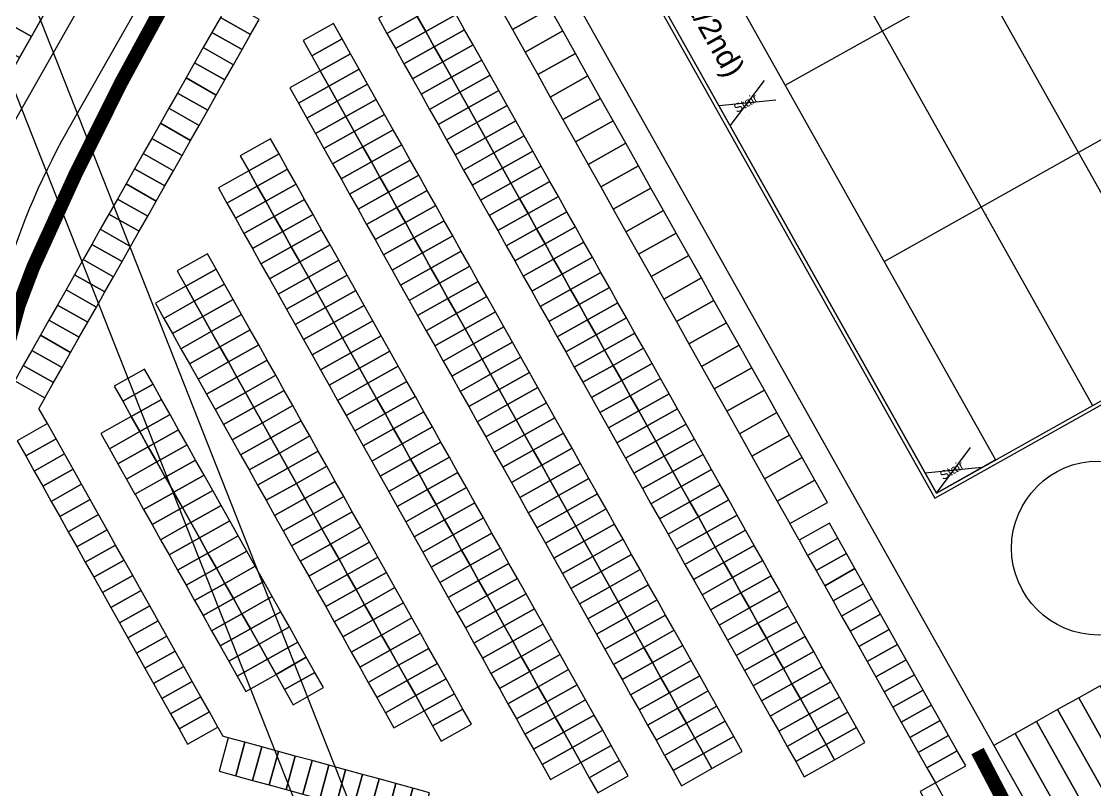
# Model space of a CAD drawing. Header units: millimetres. Extents: x 111502 to 977541, y 8702 to 1044108.
# Drawn here: x 489956.2 to 490110.6, y 240625.5 to 240736.1 of the extents above; entities that cross this region are included whole.
import ezdxf

# ---------------------------------------------------------------- set-up
doc = ezdxf.new("R2010")
doc.units = ezdxf.units.MM
doc.header["$LTSCALE"] = 0.25
doc.linetypes.add('DASHED2', pattern=[9.525, 6.35, -3.175])
doc.layers.add('E HVSS As Laid HV', color=10, linetype='Continuous')
doc.layers.add('X HVSS Site Background', color=8, linetype='Continuous')
doc.styles.add('Proposed Employment Area - 11-089-MP013-01a$0$1250T25R', font='arial.ttf', dxfattribs={"height": 3125})
doc.styles.add('Proposed Employment Area - 11-089-MP013-01a$0$1250T50R', font='arial.ttf', dxfattribs={"height": 6250})
doc.styles.add('Proposed Employment Area - 11-089-MP013-01a$0$Standard', font='txt')

# ---------------------------------------------------------------- blocks, each defined once
blk = doc.blocks.new('commercial background')
at = {"layer": 'X HVSS Site Background'}
for p, q in [((1627.41, 585.14), (1394.14, 173.37)), ((1397.53, 171.44), (1547.76, 436.57)), ((1553.28, 255.98), (1818.92, 405.14)), ((1567.5, 230.65), (1833.15, 379.81)), ((1550.96, 325.48), (1611.41, 217.81)), ((1536.74, 318.12), (1597.47, 209.97)), ((1498.4, 312.25), (1590.62, 148.02)), ((1523.05, 309.81), (1583.51, 202.14)), ((1450.02, 249.27), (1464.17, 274.23)), ((1545.38, 250.14), (1550.3, 256.67)), ((1551.91, 253.81), (1543.77, 253)), ((1446.87, 211.05), (1446.01, 209.53)), ((1447.24, 207.34), (1446.01, 209.53)), ((1575.01, 197.37), (1579.93, 203.9)), ((1581.54, 201.04), (1573.4, 200.23)), ((1555.27, 190.59), (1553.93, 192.98)), ((1471.72, 163.74), (1472.46, 162.42)), ((1473.21, 162.21), (1472.46, 162.42))]:
    blk.add_line(p, q, dxfattribs=at)
for points in [[(1513.8, 305.25), (1574.8, 196.62), (1849.93, 350.95), (1819.12, 405.82), (1805.95, 398.43), (1775.76, 452.18)], [(1526.51, 303.65), (1518.01, 298.88), (1575.01, 197.37), (1849.22, 351.17), (1818.92, 405.14), (1805.71, 397.72), (1775.55, 451.43), (1523.05, 309.81)], [(1575.01, 197.37), (1514.55, 305.04), (1523.05, 309.81), (1583.51, 202.14)], [(1446.64, 266.05), (1433.59, 273.44), (1431.87, 270.4), (1444.92, 263)], [(1444.92, 263), (1431.87, 270.4), (1430.14, 267.35), (1443.19, 259.96)], [(1512.27, 267.18), (1514.08, 263.96), (1519.49, 266.99), (1517.67, 270.22)], [(1473.31, 267.9), (1472.08, 265.73), (1476.43, 263.27), (1477.66, 265.44)], [(1494.81, 265.59), (1496.03, 263.41), (1500.39, 265.86), (1499.17, 268.04)], [(1500.39, 265.86), (1501.62, 263.68), (1505.98, 266.13), (1504.75, 268.31)], [(1472.08, 265.73), (1470.84, 263.55), (1475.2, 261.09), (1476.43, 263.26)], [(1496.03, 263.41), (1497.26, 261.23), (1501.62, 263.68), (1500.39, 265.86)], [(1501.62, 263.68), (1502.84, 261.5), (1507.2, 263.95), (1505.98, 266.13)], [(1514.08, 263.96), (1515.89, 260.73), (1521.3, 263.77), (1519.49, 266.99)], [(1483.99, 262.39), (1485.22, 260.21), (1489.58, 262.66), (1488.35, 264.84)], [(1470.85, 263.55), (1469.61, 261.38), (1473.96, 258.91), (1475.2, 261.09)], [(1485.22, 260.21), (1486.44, 258.03), (1490.8, 260.48), (1489.58, 262.66)], [(1497.26, 261.23), (1498.48, 259.05), (1502.84, 261.5), (1501.62, 263.68)], [(1502.84, 261.5), (1504.07, 259.32), (1508.43, 261.77), (1507.2, 263.95)], [(1515.89, 260.73), (1517.7, 257.5), (1523.11, 260.54), (1521.3, 263.77)], [(1469.61, 261.38), (1468.38, 259.2), (1472.73, 256.74), (1473.97, 258.91)], [(1498.48, 259.05), (1499.71, 256.87), (1504.07, 259.32), (1502.84, 261.5)], [(1504.07, 259.32), (1505.29, 257.14), (1509.65, 259.59), (1508.43, 261.77)], [(1486.44, 258.03), (1487.67, 255.85), (1492.03, 258.3), (1490.8, 260.48)], [(1505.29, 257.14), (1506.51, 254.96), (1510.87, 257.41), (1509.65, 259.59)], [(1517.7, 257.5), (1519.51, 254.28), (1524.92, 257.31), (1523.11, 260.54)], [(1468.38, 259.2), (1467.15, 257.03), (1471.5, 254.56), (1472.73, 256.74)], [(1482.08, 255.58), (1483.31, 253.4), (1487.67, 255.85), (1486.44, 258.03)], [(1487.67, 255.85), (1488.89, 253.67), (1493.25, 256.12), (1492.03, 258.3)], [(1499.71, 256.87), (1500.93, 254.69), (1505.29, 257.14), (1504.07, 259.32)], [(1467.15, 257.03), (1465.92, 254.85), (1470.27, 252.39), (1471.5, 254.56)], [(1500.93, 254.69), (1502.15, 252.51), (1506.51, 254.96), (1505.29, 257.14)], [(1506.51, 254.96), (1507.74, 252.78), (1512.1, 255.23), (1510.87, 257.41)], [(1519.51, 254.28), (1521.33, 251.05), (1526.73, 254.09), (1524.92, 257.31)], [(1465.92, 254.85), (1464.69, 252.67), (1469.04, 250.21), (1470.27, 252.39)], [(1483.31, 253.4), (1484.53, 251.22), (1488.89, 253.67), (1487.67, 255.85)], [(1488.89, 253.67), (1490.11, 251.49), (1494.47, 253.94), (1493.25, 256.12)], [(1502.15, 252.51), (1503.38, 250.33), (1507.74, 252.78), (1506.51, 254.96)], [(1507.74, 252.78), (1508.96, 250.6), (1513.32, 253.05), (1512.1, 255.23)], [(1484.53, 251.22), (1485.75, 249.04), (1490.11, 251.49), (1488.89, 253.67)], [(1490.11, 251.49), (1491.34, 249.31), (1495.7, 251.76), (1494.47, 253.94)], [(1521.33, 251.05), (1523.14, 247.82), (1528.54, 250.86), (1526.73, 254.09)], [(1464.69, 252.67), (1463.46, 250.5), (1467.81, 248.04), (1469.04, 250.21)], [(1491.34, 249.31), (1492.56, 247.13), (1496.92, 249.58), (1495.7, 251.76)], [(1503.38, 250.33), (1504.6, 248.15), (1508.96, 250.6), (1507.74, 252.78)], [(1508.96, 250.6), (1510.19, 248.42), (1514.55, 250.87), (1513.32, 253.05)], [(1463.46, 250.5), (1462.22, 248.32), (1466.58, 245.86), (1467.81, 248.03)], [(1485.75, 249.04), (1486.98, 246.86), (1491.34, 249.31), (1490.11, 251.49)], [(1504.6, 248.15), (1505.83, 245.97), (1510.19, 248.42), (1508.96, 250.6)], [(1510.19, 248.42), (1511.41, 246.24), (1515.77, 248.69), (1514.55, 250.87)], [(1523.14, 247.82), (1524.95, 244.6), (1530.35, 247.63), (1528.54, 250.86)], [(1486.98, 246.86), (1488.2, 244.68), (1492.56, 247.13), (1491.34, 249.31)], [(1492.56, 247.13), (1493.79, 244.95), (1498.15, 247.4), (1496.92, 249.58)], [(1511.41, 246.24), (1512.63, 244.06), (1516.99, 246.51), (1515.77, 248.69)], [(1462.22, 248.32), (1460.99, 246.15), (1465.34, 243.69), (1466.57, 245.86)], [(1474.94, 245.83), (1476.16, 243.65), (1480.52, 246.1), (1479.3, 248.28)], [(1488.2, 244.68), (1489.43, 242.5), (1493.79, 244.95), (1492.56, 247.13)], [(1493.79, 244.95), (1495.01, 242.77), (1499.37, 245.22), (1498.15, 247.4)], [(1505.83, 245.97), (1507.05, 243.79), (1511.41, 246.24), (1510.19, 248.42)], [(1524.95, 244.6), (1526.76, 241.37), (1532.17, 244.41), (1530.35, 247.63)], [(1460.99, 246.15), (1459.76, 243.97), (1464.11, 241.51), (1465.34, 243.68)], [(1476.16, 243.65), (1477.39, 241.47), (1481.75, 243.92), (1480.52, 246.1)], [(1507.05, 243.79), (1508.27, 241.61), (1512.63, 244.06), (1511.41, 246.24)], [(1512.63, 244.06), (1513.86, 241.88), (1518.22, 244.33), (1516.99, 246.51)], [(1459.76, 243.97), (1458.53, 241.8), (1462.88, 239.33), (1464.11, 241.51)], [(1489.43, 242.5), (1490.65, 240.32), (1495.01, 242.77), (1493.79, 244.95)], [(1495.01, 242.77), (1496.23, 240.59), (1500.59, 243.04), (1499.37, 245.22)], [(1508.27, 241.61), (1509.5, 239.44), (1513.86, 241.88), (1512.63, 244.06)], [(1513.86, 241.88), (1515.08, 239.7), (1519.44, 242.15), (1518.22, 244.33)], [(1526.76, 241.37), (1528.57, 238.15), (1533.98, 241.18), (1532.17, 244.41)], [(1471.8, 241.21), (1473.03, 239.03), (1477.39, 241.47), (1476.16, 243.65)], [(1477.39, 241.47), (1478.61, 239.3), (1482.97, 241.74), (1481.75, 243.92)], [(1490.65, 240.32), (1491.87, 238.14), (1496.23, 240.59), (1495.01, 242.77)], [(1496.23, 240.59), (1497.46, 238.41), (1501.82, 240.86), (1500.59, 243.04)], [(1458.53, 241.8), (1457.3, 239.62), (1461.65, 237.16), (1462.88, 239.33)], [(1473.03, 239.03), (1474.25, 236.85), (1478.61, 239.3), (1477.39, 241.47)], [(1478.61, 239.3), (1479.84, 237.12), (1484.2, 239.56), (1482.97, 241.74)], [(1497.46, 238.41), (1498.68, 236.23), (1503.04, 238.68), (1501.82, 240.86)], [(1509.5, 239.44), (1510.72, 237.26), (1515.08, 239.7), (1513.86, 241.88)], [(1515.08, 239.7), (1516.31, 237.52), (1520.67, 239.97), (1519.44, 242.15)], [(1528.57, 238.15), (1530.38, 234.92), (1535.79, 237.96), (1533.98, 241.18)], [(1457.3, 239.62), (1456.07, 237.45), (1460.42, 234.98), (1461.65, 237.16)], [(1479.84, 237.12), (1481.06, 234.94), (1485.42, 237.38), (1484.2, 239.56)], [(1491.87, 238.14), (1493.1, 235.96), (1497.46, 238.41), (1496.23, 240.59)], [(1510.72, 237.26), (1511.95, 235.08), (1516.31, 237.52), (1515.08, 239.7)], [(1516.31, 237.52), (1517.53, 235.34), (1521.89, 237.79), (1520.67, 239.97)], [(1474.25, 236.85), (1475.48, 234.67), (1479.84, 237.12), (1478.61, 239.3)], [(1493.1, 235.96), (1494.32, 233.78), (1498.68, 236.23), (1497.46, 238.41)], [(1498.68, 236.23), (1499.91, 234.05), (1504.27, 236.5), (1503.04, 238.68)], [(1517.53, 235.34), (1518.75, 233.16), (1523.11, 235.61), (1521.89, 237.79)], [(1530.38, 234.92), (1532.19, 231.69), (1537.6, 234.73), (1535.79, 237.96)], [(1456.06, 237.45), (1454.83, 235.27), (1459.18, 232.81), (1460.42, 234.98)], [(1475.48, 234.67), (1476.7, 232.49), (1481.06, 234.94), (1479.84, 237.12)], [(1481.06, 234.94), (1482.28, 232.76), (1486.64, 235.2), (1485.42, 237.38)], [(1494.32, 233.78), (1495.55, 231.6), (1499.91, 234.05), (1498.68, 236.23)], [(1499.91, 234.05), (1501.13, 231.87), (1505.49, 234.32), (1504.27, 236.5)], [(1511.95, 235.08), (1513.17, 232.9), (1517.53, 235.34), (1516.31, 237.52)], [(1454.83, 235.27), (1453.6, 233.09), (1457.95, 230.63), (1459.18, 232.81)], [(1476.7, 232.49), (1477.92, 230.31), (1482.28, 232.76), (1481.06, 234.94)], [(1482.28, 232.76), (1483.51, 230.58), (1487.87, 233.02), (1486.64, 235.2)], [(1513.17, 232.9), (1514.39, 230.72), (1518.75, 233.16), (1517.53, 235.34)], [(1518.75, 233.16), (1519.98, 230.98), (1524.34, 233.43), (1523.11, 235.61)], [(1532.19, 231.69), (1534.01, 228.47), (1539.41, 231.5), (1537.6, 234.73)], [(1495.55, 231.6), (1496.77, 229.42), (1501.13, 231.87), (1499.91, 234.05)], [(1501.13, 231.87), (1502.35, 229.69), (1506.71, 232.14), (1505.49, 234.32)], [(1514.39, 230.72), (1515.62, 228.54), (1519.98, 230.98), (1518.75, 233.16)], [(1519.98, 230.98), (1521.2, 228.8), (1525.56, 231.25), (1524.34, 233.43)], [(1453.6, 233.09), (1452.37, 230.92), (1456.72, 228.46), (1457.95, 230.63)], [(1465.88, 229.28), (1467.11, 227.1), (1471.47, 229.55), (1470.24, 231.73)], [(1477.92, 230.31), (1479.15, 228.13), (1483.51, 230.58), (1482.28, 232.76)], [(1483.51, 230.58), (1484.73, 228.4), (1489.09, 230.84), (1487.87, 233.02)], [(1496.77, 229.42), (1497.99, 227.24), (1502.35, 229.69), (1501.13, 231.87)], [(1502.35, 229.69), (1503.58, 227.51), (1507.94, 229.96), (1506.71, 232.14)], [(1452.37, 230.92), (1451.14, 228.74), (1455.49, 226.28), (1456.72, 228.45)], [(1479.15, 228.13), (1480.37, 225.95), (1484.73, 228.4), (1483.51, 230.58)], [(1484.73, 228.4), (1485.96, 226.22), (1490.32, 228.66), (1489.09, 230.84)], [(1515.62, 228.54), (1516.84, 226.36), (1521.2, 228.8), (1519.98, 230.98)], [(1521.2, 228.8), (1522.43, 226.62), (1526.79, 229.07), (1525.56, 231.25)], [(1534.01, 228.47), (1535.82, 225.24), (1541.22, 228.28), (1539.41, 231.5)], [(1451.14, 228.74), (1449.91, 226.57), (1454.26, 224.1), (1455.49, 226.28)], [(1467.11, 227.1), (1468.33, 224.92), (1472.69, 227.37), (1471.47, 229.55)], [(1485.96, 226.22), (1487.18, 224.04), (1491.54, 226.48), (1490.32, 228.66)], [(1497.99, 227.24), (1499.22, 225.06), (1503.58, 227.51), (1502.35, 229.69)], [(1503.58, 227.51), (1504.8, 225.33), (1509.16, 227.78), (1507.94, 229.96)], [(1516.84, 226.36), (1518.07, 224.18), (1522.43, 226.62), (1521.2, 228.8)], [(1522.43, 226.62), (1523.65, 224.44), (1528.01, 226.89), (1526.79, 229.07)], [(1462.75, 224.65), (1463.97, 222.47), (1468.33, 224.92), (1467.11, 227.1)], [(1468.33, 224.92), (1469.56, 222.74), (1473.92, 225.19), (1472.69, 227.37)], [(1480.37, 225.95), (1481.6, 223.77), (1485.96, 226.22), (1484.73, 228.4)], [(1499.22, 225.06), (1500.44, 222.88), (1504.8, 225.33), (1503.58, 227.51)], [(1504.8, 225.33), (1506.03, 223.15), (1510.39, 225.6), (1509.16, 227.78)], [(1535.82, 225.24), (1537.63, 222.02), (1543.03, 225.05), (1541.22, 228.28)], [(1449.91, 226.57), (1448.67, 224.39), (1453.03, 221.93), (1454.26, 224.1)], [(1481.6, 223.77), (1482.82, 221.59), (1487.18, 224.04), (1485.96, 226.22)], [(1487.18, 224.04), (1488.4, 221.86), (1492.76, 224.3), (1491.54, 226.48)], [(1506.03, 223.15), (1507.25, 220.97), (1511.61, 223.42), (1510.39, 225.6)], [(1518.07, 224.18), (1519.29, 222), (1523.65, 224.44), (1522.43, 226.62)], [(1523.65, 224.44), (1524.87, 222.26), (1529.23, 224.71), (1528.01, 226.89)], [(1448.68, 224.39), (1447.44, 222.22), (1451.79, 219.75), (1453.03, 221.93)], [(1463.97, 222.47), (1465.2, 220.29), (1469.56, 222.74), (1468.33, 224.92)], [(1469.56, 222.74), (1470.78, 220.56), (1475.14, 223.01), (1473.92, 225.19)], [(1482.82, 221.59), (1484.04, 219.41), (1488.4, 221.86), (1487.18, 224.04)], [(1488.4, 221.86), (1489.63, 219.68), (1493.99, 222.12), (1492.76, 224.3)], [(1500.44, 222.88), (1501.67, 220.7), (1506.03, 223.15), (1504.8, 225.33)], [(1519.29, 222), (1520.51, 219.82), (1524.87, 222.26), (1523.65, 224.44)], [(1524.87, 222.26), (1526.1, 220.08), (1530.46, 222.53), (1529.23, 224.71)], [(1537.63, 222.02), (1539.44, 218.79), (1544.85, 221.82), (1543.03, 225.05)], [(1465.2, 220.29), (1466.42, 218.11), (1470.78, 220.56), (1469.56, 222.74)], [(1470.78, 220.56), (1472, 218.38), (1476.36, 220.83), (1475.14, 223.01)], [(1501.67, 220.7), (1502.89, 218.52), (1507.25, 220.97), (1506.03, 223.15)], [(1507.25, 220.97), (1508.47, 218.79), (1512.83, 221.24), (1511.61, 223.42)], [(1526.1, 220.08), (1527.32, 217.9), (1531.68, 220.35), (1530.46, 222.53)], [(1447.44, 222.22), (1446.21, 220.04), (1450.56, 217.58), (1451.8, 219.75)], [(1472, 218.38), (1473.23, 216.2), (1477.59, 218.65), (1476.36, 220.83)], [(1484.04, 219.41), (1485.27, 217.23), (1489.63, 219.68), (1488.4, 221.86)], [(1489.63, 219.68), (1490.85, 217.5), (1495.21, 219.94), (1493.99, 222.12)], [(1502.89, 218.52), (1504.11, 216.34), (1508.47, 218.79), (1507.25, 220.97)], [(1508.47, 218.79), (1509.7, 216.61), (1514.06, 219.06), (1512.83, 221.24)], [(1520.51, 219.82), (1521.74, 217.64), (1526.1, 220.08), (1524.87, 222.26)], [(1539.44, 218.79), (1541.25, 215.56), (1546.66, 218.6), (1544.85, 221.82)], [(1446.21, 220.04), (1444.98, 217.87), (1449.33, 215.4), (1450.56, 217.58)], [(1466.42, 218.11), (1467.64, 215.93), (1472, 218.38), (1470.78, 220.56)], [(1485.27, 217.23), (1486.49, 215.05), (1490.85, 217.5), (1489.63, 219.68)], [(1490.85, 217.5), (1492.08, 215.32), (1496.44, 217.76), (1495.21, 219.94)], [(1521.74, 217.64), (1522.96, 215.46), (1527.32, 217.9), (1526.1, 220.08)], [(1527.32, 217.9), (1528.55, 215.72), (1532.91, 218.17), (1531.68, 220.35)], [(1444.98, 217.86), (1443.75, 215.69), (1448.1, 213.23), (1449.33, 215.4)], [(1467.64, 215.93), (1468.87, 213.75), (1473.23, 216.2), (1472, 218.38)], [(1473.23, 216.2), (1474.45, 214.02), (1478.81, 216.47), (1477.59, 218.65)], [(1492.08, 215.32), (1493.3, 213.14), (1497.66, 215.58), (1496.44, 217.76)], [(1504.11, 216.34), (1505.34, 214.16), (1509.7, 216.61), (1508.47, 218.79)], [(1509.7, 216.61), (1510.92, 214.43), (1515.28, 216.88), (1514.06, 219.06)], [(1522.96, 215.46), (1524.19, 213.28), (1528.55, 215.72), (1527.32, 217.9)], [(1528.55, 215.72), (1529.77, 213.54), (1534.13, 215.99), (1532.91, 218.17)], [(1541.25, 215.56), (1543.06, 212.34), (1548.47, 215.37), (1546.66, 218.6)], [(1468.87, 213.75), (1470.09, 211.57), (1474.45, 214.02), (1473.23, 216.2)], [(1474.45, 214.02), (1475.68, 211.84), (1480.04, 214.29), (1478.81, 216.47)], [(1486.49, 215.05), (1487.72, 212.87), (1492.08, 215.32), (1490.85, 217.5)], [(1505.34, 214.16), (1506.56, 211.98), (1510.92, 214.43), (1509.7, 216.61)], [(1510.92, 214.43), (1512.15, 212.25), (1516.51, 214.7), (1515.28, 216.88)], [(1443.75, 215.69), (1442.52, 213.51), (1446.87, 211.05), (1448.1, 213.23)], [(1456.83, 212.73), (1458.05, 210.55), (1462.41, 213), (1461.19, 215.18)], [(1487.72, 212.87), (1488.94, 210.69), (1493.3, 213.14), (1492.08, 215.32)], [(1493.3, 213.14), (1494.52, 210.96), (1498.88, 213.4), (1497.66, 215.58)], [(1512.15, 212.25), (1513.37, 210.07), (1517.73, 212.52), (1516.51, 214.7)], [(1524.19, 213.28), (1525.41, 211.1), (1529.77, 213.54), (1528.55, 215.72)], [(1529.77, 213.54), (1530.99, 211.36), (1535.35, 213.81), (1534.13, 215.99)], [(1543.06, 212.34), (1544.87, 209.11), (1550.28, 212.15), (1548.47, 215.37)], [(1470.09, 211.57), (1471.32, 209.39), (1475.68, 211.84), (1474.45, 214.02)], [(1475.68, 211.84), (1476.9, 209.66), (1481.26, 212.11), (1480.04, 214.29)], [(1488.94, 210.69), (1490.16, 208.51), (1494.52, 210.96), (1493.3, 213.14)], [(1494.52, 210.96), (1495.75, 208.78), (1500.11, 211.22), (1498.88, 213.4)], [(1506.56, 211.98), (1507.79, 209.8), (1512.15, 212.25), (1510.92, 214.43)], [(1525.41, 211.1), (1526.63, 208.92), (1530.99, 211.36), (1529.77, 213.54)], [(1530.99, 211.36), (1532.22, 209.19), (1536.58, 211.63), (1535.35, 213.81)], [(1458.05, 210.55), (1459.28, 208.37), (1463.64, 210.82), (1462.41, 213)], [(1471.32, 209.39), (1472.54, 207.21), (1476.9, 209.66), (1475.68, 211.84)], [(1476.9, 209.66), (1478.12, 207.48), (1482.48, 209.93), (1481.26, 212.11)], [(1507.79, 209.8), (1509.01, 207.62), (1513.37, 210.07), (1512.15, 212.25)], [(1513.37, 210.07), (1514.59, 207.89), (1518.95, 210.34), (1517.73, 212.52)], [(1532.22, 209.19), (1533.44, 207.01), (1537.8, 209.45), (1536.58, 211.63)], [(1544.87, 209.11), (1546.69, 205.88), (1552.09, 208.92), (1550.28, 212.15)], [(1459.28, 208.37), (1460.5, 206.19), (1464.86, 208.64), (1463.64, 210.82)], [(1490.16, 208.51), (1491.39, 206.33), (1495.75, 208.78), (1494.52, 210.96)], [(1495.75, 208.78), (1496.97, 206.6), (1501.33, 209.05), (1500.11, 211.22)], [(1509.01, 207.62), (1510.23, 205.44), (1514.59, 207.89), (1513.37, 210.07)], [(1514.59, 207.89), (1515.82, 205.71), (1520.18, 208.16), (1518.95, 210.34)], [(1526.63, 208.92), (1527.86, 206.74), (1532.22, 209.19), (1530.99, 211.36)], [(1460.5, 206.19), (1461.73, 204.01), (1466.08, 206.46), (1464.86, 208.64)], [(1472.54, 207.21), (1473.76, 205.03), (1478.12, 207.48), (1476.9, 209.66)], [(1478.12, 207.48), (1479.35, 205.3), (1483.71, 207.75), (1482.48, 209.93)], [(1491.39, 206.33), (1492.61, 204.15), (1496.97, 206.6), (1495.75, 208.78)], [(1496.97, 206.6), (1498.2, 204.42), (1502.56, 206.87), (1501.33, 209.05)], [(1527.86, 206.74), (1529.08, 204.56), (1533.44, 207.01), (1532.22, 209.19)], [(1533.44, 207.01), (1534.67, 204.83), (1539.03, 207.27), (1537.8, 209.45)], [(1546.69, 205.88), (1548.5, 202.66), (1553.9, 205.69), (1552.09, 208.92)], [(1442.88, 204.89), (1444.1, 202.71), (1448.46, 205.16), (1447.24, 207.34)], [(1454.92, 205.92), (1456.14, 203.74), (1460.5, 206.19), (1459.28, 208.37)], [(1473.76, 205.03), (1474.99, 202.86), (1479.35, 205.3), (1478.12, 207.48)], [(1479.35, 205.3), (1480.57, 203.12), (1484.93, 205.57), (1483.71, 207.75)], [(1510.23, 205.44), (1511.46, 203.26), (1515.82, 205.71), (1514.59, 207.89)], [(1515.82, 205.71), (1517.04, 203.53), (1521.4, 205.98), (1520.18, 208.16)], [(1529.08, 204.56), (1530.31, 202.38), (1534.67, 204.83), (1533.44, 207.01)], [(1534.67, 204.83), (1535.89, 202.65), (1540.25, 205.09), (1539.03, 207.27)], [(1456.14, 203.74), (1457.37, 201.56), (1461.73, 204.01), (1460.5, 206.19)], [(1461.73, 204.01), (1462.95, 201.83), (1467.31, 204.28), (1466.08, 206.46)], [(1480.57, 203.12), (1481.8, 200.94), (1486.16, 203.39), (1484.93, 205.57)], [(1492.61, 204.15), (1493.84, 201.97), (1498.2, 204.42), (1496.97, 206.6)], [(1498.2, 204.42), (1499.42, 202.24), (1503.78, 204.69), (1502.56, 206.87)], [(1511.46, 203.26), (1512.68, 201.08), (1517.04, 203.53), (1515.82, 205.71)], [(1517.04, 203.53), (1518.27, 201.35), (1522.63, 203.8), (1521.4, 205.98)], [(1548.5, 202.66), (1550.31, 199.43), (1555.72, 202.47), (1553.9, 205.69)], [(1444.1, 202.71), (1445.33, 200.53), (1449.69, 202.98), (1448.46, 205.16)], [(1457.37, 201.56), (1458.59, 199.38), (1462.95, 201.83), (1461.73, 204.01)], [(1462.95, 201.83), (1464.17, 199.65), (1468.53, 202.1), (1467.31, 204.28)], [(1474.99, 202.86), (1476.21, 200.68), (1480.57, 203.12), (1479.35, 205.3)], [(1493.84, 201.97), (1495.06, 199.79), (1499.42, 202.24), (1498.2, 204.42)], [(1499.42, 202.24), (1500.64, 200.06), (1505, 202.51), (1503.78, 204.69)], [(1518.27, 201.35), (1519.49, 199.17), (1523.85, 201.62), (1522.63, 203.8)], [(1530.31, 202.38), (1531.53, 200.2), (1535.89, 202.65), (1534.67, 204.83)], [(1535.89, 202.65), (1537.11, 200.47), (1541.47, 202.91), (1540.25, 205.09)], [(1445.33, 200.53), (1446.55, 198.35), (1450.91, 200.8), (1449.69, 202.98)], [(1476.21, 200.68), (1477.44, 198.5), (1481.8, 200.94), (1480.57, 203.12)], [(1481.8, 200.94), (1483.02, 198.76), (1487.38, 201.21), (1486.16, 203.39)], [(1500.64, 200.06), (1501.87, 197.88), (1506.23, 200.33), (1505, 202.51)], [(1512.68, 201.08), (1513.91, 198.9), (1518.27, 201.35), (1517.04, 203.53)], [(1531.53, 200.2), (1532.75, 198.02), (1537.11, 200.47), (1535.89, 202.65)], [(1537.11, 200.47), (1538.34, 198.29), (1542.7, 200.73), (1541.47, 202.91)], [(1550.31, 199.43), (1552.12, 196.21), (1557.53, 199.24), (1555.72, 202.47)], [(1446.55, 198.35), (1447.78, 196.17), (1452.14, 198.62), (1450.91, 200.8)], [(1458.59, 199.38), (1459.81, 197.2), (1464.17, 199.65), (1462.95, 201.83)], [(1464.17, 199.65), (1465.4, 197.47), (1469.76, 199.92), (1468.53, 202.1)], [(1477.44, 198.5), (1478.66, 196.32), (1483.02, 198.76), (1481.8, 200.94)], [(1483.02, 198.76), (1484.24, 196.58), (1488.6, 199.03), (1487.38, 201.21)], [(1495.06, 199.79), (1496.28, 197.61), (1500.64, 200.06), (1499.42, 202.24)], [(1513.91, 198.9), (1515.13, 196.72), (1519.49, 199.17), (1518.27, 201.35)], [(1519.49, 199.17), (1520.71, 196.99), (1525.07, 199.44), (1523.85, 201.62)], [(1538.34, 198.29), (1539.56, 196.11), (1543.92, 198.55), (1542.7, 200.73)], [(1459.82, 197.2), (1461.04, 195.02), (1465.4, 197.46), (1464.18, 199.64)], [(1465.4, 197.47), (1466.62, 195.29), (1470.98, 197.74), (1469.76, 199.92)], [(1496.28, 197.61), (1497.51, 195.43), (1501.87, 197.88), (1500.64, 200.06)], [(1501.87, 197.88), (1503.09, 195.7), (1507.45, 198.15), (1506.23, 200.33)], [(1515.13, 196.72), (1516.35, 194.54), (1520.71, 196.99), (1519.49, 199.17)], [(1520.71, 196.99), (1521.94, 194.81), (1526.3, 197.26), (1525.07, 199.44)], [(1532.75, 198.02), (1533.98, 195.84), (1538.34, 198.29), (1537.11, 200.47)], [(1552.12, 196.21), (1553.93, 192.98), (1559.34, 196.02), (1557.53, 199.24)], [(1447.78, 196.17), (1449, 193.99), (1453.36, 196.44), (1452.14, 198.62)], [(1466.62, 195.29), (1467.85, 193.11), (1472.2, 195.56), (1470.98, 197.74)], [(1478.66, 196.32), (1479.88, 194.14), (1484.24, 196.58), (1483.02, 198.76)], [(1484.24, 196.58), (1485.47, 194.4), (1489.83, 196.85), (1488.6, 199.03)], [(1497.51, 195.43), (1498.73, 193.25), (1503.09, 195.7), (1501.87, 197.88)], [(1503.09, 195.7), (1504.32, 193.52), (1508.68, 195.97), (1507.45, 198.15)], [(1533.98, 195.84), (1535.2, 193.66), (1539.56, 196.11), (1538.34, 198.29)], [(1539.56, 196.11), (1540.79, 193.93), (1545.15, 196.37), (1543.92, 198.55)], [(1449, 193.99), (1450.22, 191.81), (1454.58, 194.26), (1453.36, 196.44)], [(1461.04, 195.02), (1462.26, 192.84), (1466.62, 195.28), (1465.4, 197.46)], [(1479.88, 194.14), (1481.11, 191.96), (1485.47, 194.4), (1484.24, 196.58)], [(1485.47, 194.4), (1486.69, 192.22), (1491.05, 194.67), (1489.83, 196.85)], [(1516.35, 194.54), (1517.58, 192.36), (1521.94, 194.81), (1520.71, 196.99)], [(1521.94, 194.81), (1523.16, 192.63), (1527.52, 195.08), (1526.3, 197.26)], [(1535.2, 193.66), (1536.43, 191.48), (1540.79, 193.93), (1539.56, 196.11)], [(1540.79, 193.93), (1542.01, 191.75), (1546.37, 194.19), (1545.15, 196.37)], [(1462.26, 192.84), (1463.49, 190.66), (1467.85, 193.11), (1466.62, 195.28)], [(1467.85, 193.11), (1469.07, 190.93), (1473.43, 193.38), (1472.2, 195.56)], [(1486.69, 192.22), (1487.92, 190.04), (1492.28, 192.49), (1491.05, 194.67)], [(1498.73, 193.25), (1499.96, 191.07), (1504.32, 193.52), (1503.09, 195.7)], [(1504.32, 193.52), (1505.54, 191.34), (1509.9, 193.79), (1508.68, 195.97)], [(1517.58, 192.36), (1518.8, 190.18), (1523.16, 192.63), (1521.94, 194.81)], [(1523.16, 192.63), (1524.39, 190.45), (1528.75, 192.9), (1527.52, 195.08)], [(1450.22, 191.81), (1451.45, 189.63), (1455.81, 192.08), (1454.58, 194.26)], [(1463.49, 190.66), (1464.71, 188.48), (1469.07, 190.93), (1467.85, 193.11)], [(1469.07, 190.93), (1470.29, 188.75), (1474.65, 191.2), (1473.43, 193.38)], [(1481.11, 191.96), (1482.33, 189.78), (1486.69, 192.22), (1485.47, 194.4)], [(1499.96, 191.07), (1501.18, 188.89), (1505.54, 191.34), (1504.32, 193.52)], [(1505.54, 191.34), (1506.76, 189.16), (1511.12, 191.61), (1509.9, 193.79)], [(1536.43, 191.48), (1537.65, 189.3), (1542.01, 191.75), (1540.79, 193.93)], [(1542.01, 191.75), (1543.23, 189.57), (1547.59, 192.01), (1546.37, 194.19)], [(1555.27, 190.59), (1556.5, 188.41), (1560.86, 190.86), (1559.63, 193.04)], [(1451.45, 189.63), (1452.67, 187.45), (1457.03, 189.9), (1455.81, 192.08)], [(1482.33, 189.78), (1483.56, 187.6), (1487.92, 190.04), (1486.69, 192.22)], [(1487.92, 190.04), (1489.14, 187.86), (1493.5, 190.31), (1492.28, 192.49)], [(1506.76, 189.16), (1507.99, 186.98), (1512.35, 189.43), (1511.12, 191.61)], [(1518.8, 190.18), (1520.03, 188), (1524.39, 190.45), (1523.16, 192.63)], [(1524.39, 190.45), (1525.61, 188.27), (1529.97, 190.72), (1528.75, 192.9)], [(1537.65, 189.3), (1538.87, 187.12), (1543.23, 189.57), (1542.01, 191.75)], [(1543.23, 189.57), (1544.46, 187.39), (1548.82, 189.83), (1547.59, 192.01)], [(1452.67, 187.45), (1453.9, 185.27), (1458.26, 187.72), (1457.03, 189.9)], [(1464.71, 188.48), (1465.94, 186.3), (1470.3, 188.75), (1469.07, 190.93)], [(1470.29, 188.75), (1471.52, 186.57), (1475.88, 189.02), (1474.65, 191.2)], [(1483.56, 187.6), (1484.78, 185.42), (1489.14, 187.86), (1487.92, 190.04)], [(1489.14, 187.86), (1490.36, 185.68), (1494.72, 188.13), (1493.5, 190.31)], [(1501.18, 188.89), (1502.4, 186.71), (1506.76, 189.16), (1505.54, 191.34)], [(1520.03, 188), (1521.25, 185.82), (1525.61, 188.27), (1524.39, 190.45)], [(1525.61, 188.27), (1526.83, 186.09), (1531.19, 188.54), (1529.97, 190.72)], [(1556.5, 188.41), (1557.72, 186.23), (1562.08, 188.68), (1560.86, 190.86)], [(1465.94, 186.3), (1467.16, 184.12), (1471.52, 186.57), (1470.3, 188.75)], [(1471.52, 186.57), (1472.74, 184.39), (1477.1, 186.84), (1475.88, 189.02)], [(1502.4, 186.71), (1503.63, 184.53), (1507.99, 186.98), (1506.76, 189.16)], [(1507.99, 186.98), (1509.21, 184.8), (1513.57, 187.25), (1512.35, 189.43)], [(1526.83, 186.09), (1528.06, 183.91), (1532.42, 186.36), (1531.19, 188.54)], [(1538.87, 187.12), (1540.1, 184.94), (1544.46, 187.39), (1543.23, 189.57)], [(1544.46, 187.39), (1545.68, 185.21), (1550.04, 187.65), (1548.82, 189.83)], [(1557.72, 186.23), (1558.95, 184.05), (1563.3, 186.5), (1562.08, 188.68)], [(1453.9, 185.27), (1455.12, 183.09), (1459.48, 185.54), (1458.26, 187.72)], [(1472.74, 184.39), (1473.97, 182.21), (1478.32, 184.66), (1477.1, 186.84)], [(1484.78, 185.42), (1486, 183.24), (1490.36, 185.68), (1489.14, 187.86)], [(1490.36, 185.68), (1491.59, 183.5), (1495.95, 185.95), (1494.72, 188.13)], [(1503.63, 184.53), (1504.85, 182.35), (1509.21, 184.8), (1507.99, 186.98)], [(1509.21, 184.8), (1510.44, 182.62), (1514.8, 185.07), (1513.57, 187.25)], [(1521.25, 185.82), (1522.47, 183.64), (1526.83, 186.09), (1525.61, 188.27)], [(1540.1, 184.94), (1541.32, 182.76), (1545.68, 185.21), (1544.46, 187.39)], [(1545.68, 185.21), (1546.91, 183.03), (1551.27, 185.47), (1550.04, 187.65)], [(1455.12, 183.09), (1456.34, 180.91), (1460.7, 183.36), (1459.48, 185.54)], [(1467.16, 184.12), (1468.38, 181.94), (1472.74, 184.39), (1471.52, 186.57)], [(1486, 183.24), (1487.23, 181.06), (1491.59, 183.5), (1490.36, 185.68)], [(1491.59, 183.5), (1492.81, 181.32), (1497.17, 183.77), (1495.95, 185.95)], [(1522.47, 183.64), (1523.7, 181.46), (1528.06, 183.91), (1526.83, 186.09)], [(1528.06, 183.91), (1529.28, 181.73), (1533.64, 184.18), (1532.42, 186.36)], [(1546.91, 183.03), (1548.13, 180.85), (1552.49, 183.29), (1551.27, 185.47)], [(1558.95, 184.05), (1560.17, 181.87), (1564.53, 184.32), (1563.3, 186.5)], [(1468.38, 181.94), (1469.61, 179.76), (1473.97, 182.21), (1472.74, 184.39)], [(1473.97, 182.21), (1475.19, 180.03), (1479.55, 182.48), (1478.32, 184.66)], [(1492.81, 181.32), (1494.04, 179.14), (1498.4, 181.59), (1497.17, 183.77)], [(1504.85, 182.35), (1506.08, 180.17), (1510.44, 182.62), (1509.21, 184.8)], [(1510.44, 182.62), (1511.66, 180.44), (1516.02, 182.89), (1514.8, 185.07)], [(1523.7, 181.46), (1524.92, 179.28), (1529.28, 181.73), (1528.06, 183.91)], [(1529.28, 181.73), (1530.51, 179.55), (1534.87, 182), (1533.64, 184.18)], [(1541.32, 182.76), (1542.55, 180.58), (1546.91, 183.03), (1545.68, 185.21)], [(1560.17, 181.87), (1561.39, 179.69), (1565.75, 182.14), (1564.53, 184.32)], [(1456.34, 180.91), (1457.57, 178.73), (1461.93, 181.18), (1460.7, 183.36)], [(1469.61, 179.76), (1470.83, 177.58), (1475.19, 180.03), (1473.97, 182.21)], [(1475.19, 180.03), (1476.41, 177.85), (1480.77, 180.3), (1479.55, 182.48)], [(1487.23, 181.06), (1488.45, 178.88), (1492.81, 181.32), (1491.59, 183.5)], [(1506.08, 180.17), (1507.3, 177.99), (1511.66, 180.44), (1510.44, 182.62)], [(1511.66, 180.44), (1512.88, 178.26), (1517.24, 180.71), (1516.02, 182.89)], [(1542.55, 180.58), (1543.77, 178.4), (1548.13, 180.85), (1546.91, 183.03)], [(1548.13, 180.85), (1549.35, 178.67), (1553.71, 181.11), (1552.49, 183.29)], [(1457.57, 178.73), (1458.79, 176.55), (1463.15, 179), (1461.93, 181.18)], [(1488.45, 178.88), (1489.68, 176.7), (1494.04, 179.14), (1492.81, 181.32)], [(1494.04, 179.14), (1495.26, 176.96), (1499.62, 179.41), (1498.4, 181.59)], [(1512.88, 178.26), (1514.11, 176.08), (1518.47, 178.53), (1517.24, 180.71)], [(1524.92, 179.28), (1526.15, 177.1), (1530.51, 179.55), (1529.28, 181.73)], [(1530.51, 179.55), (1531.73, 177.37), (1536.09, 179.82), (1534.87, 182)], [(1543.77, 178.4), (1544.99, 176.22), (1549.35, 178.67), (1548.13, 180.85)], [(1549.35, 178.67), (1550.58, 176.49), (1554.94, 178.93), (1553.71, 181.11)], [(1561.39, 179.69), (1562.62, 177.51), (1566.98, 179.96), (1565.75, 182.14)], [(1470.83, 177.58), (1472.06, 175.4), (1476.42, 177.85), (1475.19, 180.03)], [(1476.41, 177.85), (1477.64, 175.67), (1482, 178.12), (1480.77, 180.3)], [(1489.68, 176.7), (1490.9, 174.52), (1495.26, 176.96), (1494.04, 179.14)], [(1495.26, 176.96), (1496.48, 174.78), (1500.84, 177.23), (1499.62, 179.41)], [(1507.3, 177.99), (1508.52, 175.81), (1512.88, 178.26), (1511.66, 180.44)], [(1526.15, 177.1), (1527.37, 174.92), (1531.73, 177.37), (1530.51, 179.55)], [(1531.73, 177.37), (1532.95, 175.19), (1537.31, 177.64), (1536.09, 179.82)], [(1562.62, 177.51), (1563.84, 175.33), (1568.2, 177.78), (1566.98, 179.96)], [(1458.79, 176.55), (1460.02, 174.37), (1464.38, 176.82), (1463.15, 179)], [(1472.06, 175.4), (1473.28, 173.22), (1477.64, 175.67), (1476.42, 177.85)], [(1477.64, 175.67), (1478.86, 173.49), (1483.22, 175.94), (1482, 178.12)], [(1508.52, 175.81), (1509.75, 173.63), (1514.11, 176.08), (1512.88, 178.26)], [(1514.11, 176.08), (1515.33, 173.9), (1519.69, 176.35), (1518.47, 178.53)], [(1532.95, 175.19), (1534.18, 173.01), (1538.54, 175.46), (1537.31, 177.64)], [(1544.99, 176.22), (1546.22, 174.04), (1550.58, 176.49), (1549.35, 178.67)], [(1550.58, 176.49), (1551.8, 174.31), (1556.16, 176.76), (1554.94, 178.93)], [(1563.84, 175.33), (1565.07, 173.15), (1569.42, 175.6), (1568.2, 177.78)], [(1460.02, 174.37), (1461.24, 172.19), (1465.6, 174.64), (1464.38, 176.82)], [(1490.9, 174.52), (1492.12, 172.34), (1496.48, 174.78), (1495.26, 176.96)], [(1496.48, 174.78), (1497.71, 172.61), (1502.07, 175.05), (1500.84, 177.23)], [(1509.75, 173.63), (1510.97, 171.45), (1515.33, 173.9), (1514.11, 176.08)], [(1515.33, 173.9), (1516.56, 171.72), (1520.92, 174.17), (1519.69, 176.35)], [(1527.37, 174.92), (1528.59, 172.74), (1532.95, 175.19), (1531.73, 177.37)], [(1546.22, 174.04), (1547.44, 171.86), (1551.8, 174.31), (1550.58, 176.49)], [(1551.8, 174.31), (1553.03, 172.13), (1557.39, 174.58), (1556.16, 176.76)], [(1461.24, 172.19), (1462.46, 170.01), (1466.82, 172.46), (1465.6, 174.64)], [(1473.28, 173.22), (1474.5, 171.04), (1478.86, 173.49), (1477.64, 175.67)], [(1478.86, 173.49), (1480.09, 171.31), (1484.44, 173.76), (1483.22, 175.94)], [(1492.12, 172.34), (1493.35, 170.16), (1497.71, 172.61), (1496.48, 174.78)], [(1497.71, 172.61), (1498.93, 170.43), (1503.29, 172.87), (1502.07, 175.05)], [(1528.59, 172.74), (1529.82, 170.57), (1534.18, 173.01), (1532.95, 175.19)], [(1534.18, 173.01), (1535.4, 170.83), (1539.76, 173.28), (1538.54, 175.46)], [(1553.03, 172.13), (1554.25, 169.95), (1558.61, 172.4), (1557.39, 174.58)], [(1565.07, 173.15), (1566.29, 170.97), (1570.65, 173.42), (1569.42, 175.6)], [(1474.5, 171.04), (1475.73, 168.86), (1480.09, 171.31), (1478.86, 173.49)], [(1480.09, 171.31), (1481.31, 169.13), (1485.67, 171.58), (1484.44, 173.76)], [(1510.97, 171.45), (1512.2, 169.27), (1516.56, 171.72), (1515.33, 173.9)], [(1516.56, 171.72), (1517.78, 169.54), (1522.14, 171.99), (1520.92, 174.17)], [(1529.82, 170.57), (1531.04, 168.39), (1535.4, 170.83), (1534.18, 173.01)], [(1535.4, 170.83), (1536.63, 168.65), (1540.99, 171.1), (1539.76, 173.28)], [(1547.44, 171.86), (1548.67, 169.68), (1553.03, 172.13), (1551.8, 174.31)], [(1566.29, 170.97), (1567.51, 168.79), (1571.87, 171.24), (1570.65, 173.42)], [(1462.46, 170.01), (1463.69, 167.83), (1468.05, 170.28), (1466.82, 172.46)], [(1481.31, 169.13), (1482.53, 166.95), (1486.89, 169.4), (1485.67, 171.58)], [(1493.35, 170.16), (1494.57, 167.98), (1498.93, 170.43), (1497.71, 172.61)], [(1498.93, 170.43), (1500.16, 168.25), (1504.52, 170.69), (1503.29, 172.87)], [(1512.2, 169.27), (1513.42, 167.09), (1517.78, 169.54), (1516.56, 171.72)], [(1517.78, 169.54), (1519, 167.36), (1523.36, 169.81), (1522.14, 171.99)], [(1548.67, 169.68), (1549.89, 167.5), (1554.25, 169.95), (1553.03, 172.13)], [(1554.25, 169.95), (1555.47, 167.77), (1559.83, 170.22), (1558.61, 172.4)], [(1463.69, 167.83), (1464.91, 165.65), (1469.27, 168.1), (1468.05, 170.28)], [(1494.57, 167.98), (1495.8, 165.8), (1500.16, 168.25), (1498.93, 170.43)], [(1500.16, 168.25), (1501.38, 166.07), (1505.74, 168.51), (1504.52, 170.69)], [(1531.04, 168.39), (1532.27, 166.21), (1536.63, 168.65), (1535.4, 170.83)], [(1536.63, 168.65), (1537.85, 166.47), (1542.21, 168.92), (1540.99, 171.1)], [(1549.89, 167.5), (1551.11, 165.32), (1555.47, 167.77), (1554.25, 169.95)], [(1555.47, 167.77), (1556.7, 165.59), (1561.06, 168.04), (1559.83, 170.22)], [(1567.51, 168.79), (1568.74, 166.61), (1573.1, 169.06), (1571.87, 171.24)], [(1501.38, 166.07), (1502.6, 163.89), (1506.96, 166.33), (1505.74, 168.51)], [(1513.42, 167.09), (1514.64, 164.91), (1519, 167.36), (1517.78, 169.54)], [(1519, 167.36), (1520.23, 165.18), (1524.59, 167.63), (1523.36, 169.81)], [(1532.27, 166.21), (1533.49, 164.03), (1537.85, 166.47), (1536.63, 168.65)], [(1537.85, 166.47), (1539.07, 164.29), (1543.43, 166.74), (1542.21, 168.92)], [(1568.74, 166.61), (1569.96, 164.43), (1574.32, 166.88), (1573.1, 169.06)], [(1605.88, 156.58), (1598.54, 169.66), (1595.48, 167.95), (1602.83, 154.87)], [(1464.91, 165.65), (1466.14, 163.47), (1470.5, 165.92), (1469.27, 168.1)], [(1495.8, 165.8), (1497.02, 163.62), (1501.38, 166.07), (1500.16, 168.25)], [(1514.64, 164.91), (1515.87, 162.73), (1520.23, 165.18), (1519, 167.36)], [(1520.23, 165.18), (1521.45, 163), (1525.81, 165.45), (1524.59, 167.63)], [(1539.08, 164.29), (1540.3, 162.12), (1544.66, 164.56), (1543.44, 166.74)], [(1551.11, 165.32), (1552.34, 163.14), (1556.7, 165.59), (1555.47, 167.77)], [(1556.7, 165.59), (1557.92, 163.41), (1562.28, 165.86), (1561.06, 168.04)], [(1569.96, 164.43), (1571.19, 162.25), (1575.54, 164.7), (1574.32, 166.88)], [(1602.83, 154.87), (1595.48, 167.95), (1592.43, 166.24), (1599.78, 153.16)], [(1466.14, 163.47), (1467.36, 161.29), (1471.72, 163.74), (1470.5, 165.92)], [(1502.6, 163.89), (1503.83, 161.71), (1508.19, 164.15), (1506.96, 166.33)], [(1521.45, 163), (1522.68, 160.82), (1527.04, 163.27), (1525.81, 165.45)], [(1533.49, 164.03), (1534.71, 161.85), (1539.07, 164.29), (1537.85, 166.47)], [(1552.34, 163.14), (1553.56, 160.96), (1557.92, 163.41), (1556.7, 165.59)], [(1557.92, 163.41), (1559.15, 161.23), (1563.51, 163.68), (1562.28, 165.86)], [(1599.78, 153.16), (1592.43, 166.24), (1589.38, 164.52), (1596.73, 151.44)], [(1515.87, 162.73), (1517.09, 160.55), (1521.45, 163), (1520.23, 165.18)], [(1534.72, 161.85), (1535.94, 159.67), (1540.3, 162.12), (1539.08, 164.29)], [(1540.3, 162.12), (1541.52, 159.94), (1545.88, 162.38), (1544.66, 164.56)], [(1559.15, 161.23), (1560.37, 159.05), (1564.73, 161.5), (1563.51, 163.68)], [(1571.19, 162.25), (1572.41, 160.07), (1576.77, 162.52), (1575.54, 164.7)], [(1596.73, 151.44), (1589.38, 164.52), (1586.33, 162.81), (1593.67, 149.73)], [(1475.62, 161.55), (1473.21, 162.21), (1471.89, 157.39), (1474.3, 156.73)], [(1517.09, 160.55), (1518.32, 158.37), (1522.68, 160.82), (1521.45, 163)], [(1522.68, 160.82), (1523.9, 158.64), (1528.26, 161.09), (1527.04, 163.27)], [(1535.94, 159.67), (1537.16, 157.49), (1541.52, 159.94), (1540.3, 162.12)], [(1541.52, 159.94), (1542.75, 157.76), (1547.11, 160.2), (1545.88, 162.38)], [(1553.56, 160.96), (1554.79, 158.78), (1559.15, 161.23), (1557.92, 163.41)], [(1572.41, 160.07), (1573.63, 157.89), (1577.99, 160.34), (1576.77, 162.52)], [(1593.67, 149.73), (1586.33, 162.81), (1583.28, 161.1), (1590.62, 148.02)], [(1478.03, 160.89), (1475.62, 161.55), (1474.3, 156.73), (1476.71, 156.07)], [(1480.44, 160.23), (1478.03, 160.89), (1476.71, 156.07), (1479.12, 155.41)], [(1518.32, 158.37), (1519.54, 156.19), (1523.9, 158.64), (1522.68, 160.82)], [(1523.9, 158.64), (1525.12, 156.46), (1529.48, 158.91), (1528.26, 161.09)], [(1554.79, 158.78), (1556.01, 156.6), (1560.37, 159.05), (1559.15, 161.23)], [(1482.85, 159.57), (1480.44, 160.23), (1479.12, 155.41), (1481.54, 154.75)], [(1485.27, 158.91), (1482.85, 159.57), (1481.54, 154.75), (1483.95, 154.09)], [(1537.16, 157.49), (1538.39, 155.31), (1542.75, 157.76), (1541.52, 159.94)], [(1573.63, 157.89), (1574.86, 155.71), (1579.22, 158.16), (1577.99, 160.34)], [(1487.68, 158.25), (1485.27, 158.91), (1483.95, 154.09), (1486.36, 153.43)], [(1490.09, 157.59), (1487.68, 158.25), (1486.36, 153.43), (1488.77, 152.77)], [(1492.5, 156.94), (1490.09, 157.59), (1488.77, 152.77), (1491.18, 152.11)], [(1525.12, 156.46), (1526.35, 154.28), (1530.71, 156.73), (1529.48, 158.91)], [(1494.91, 156.28), (1492.5, 156.94), (1491.18, 152.11), (1493.59, 151.45)], [(1497.32, 155.62), (1494.91, 156.28), (1493.59, 151.45), (1496, 150.79)], [(1499.73, 154.96), (1497.32, 155.62), (1496, 150.79), (1498.42, 150.13)], [(1502.15, 154.3), (1499.73, 154.96), (1498.42, 150.13), (1500.83, 149.47)], [(1574.86, 155.71), (1572.68, 154.49), (1575.13, 150.13), (1577.31, 151.35)]]:
    blk.add_lwpolyline(points, close=True, dxfattribs=at)
at = {"layer": 'X HVSS Site Background', "const_width": 2, "flags": 128}
for points in [[(1468.47, 275.68), (1464.84, 269.27, 0.026536), (1445.18, 229.83, 0.094916), (1440.06, 206.92, -0.106739), (1432.3, 175.71, -0.029659), (1415.48, 146.02, -0.141913), (1389.49, 123.49, 1.950227)], [(1580.92, 160.29), (1584.43, 153.59, -0.101838), (1587.22, 143.9, 0.925477)]]:
    blk.add_lwpolyline(points, format="xyb", dxfattribs=at)
at = {"layer": 'X HVSS Site Background', "const_width": 0.001}
for points in [[(1551.91, 253.81), (1545.38, 250.14), (1543.77, 253), (1550.3, 256.67)], [(1581.54, 201.04), (1575.01, 197.37), (1573.4, 200.23), (1579.93, 203.9)]]:
    blk.add_lwpolyline(points, close=True, dxfattribs=at)
at = {"layer": 'X HVSS Site Background'}
blk.add_circle((1598.31, 189.46), 12.5, dxfattribs=at)
blk.add_arc((1537.02, 199.97), 100, 150.4621, 178.4229, dxfattribs=at)
for p in [(1567.23, 263.81), (1582.1, 237.33)]:
    blk.add_point(p, dxfattribs=at)
for s, width, gutter_width, insert, char_height, attachment_point, rotation, style in [('Office (1st/2nd)', 46.2224, 15.62, (1532.99, 284.37), 3.125, 1, 299.3826, 'Proposed Employment Area - 11-089-MP013-01a$0$1250T25R'), ('Stair', 12.8364, 12.5, (1546.33, 251.95), 1.26, 7, 29.473, 'Proposed Employment Area - 11-089-MP013-01a$0$1250T50R'), ('Stair', 12.8364, 12.5, (1575.96, 199.18), 1.26, 7, 29.473, 'Proposed Employment Area - 11-089-MP013-01a$0$1250T50R')]:
    blk.add_mtext_dynamic_manual_height_columns(s, width=width, gutter_width=gutter_width, heights=[0], dxfattribs=dict(at, insert=insert, char_height=char_height, attachment_point=attachment_point, rotation=rotation, style=style))
at = {"layer": 'X HVSS Site Background', "style": 'Proposed Employment Area - 11-089-MP013-01a$0$Standard'}
for p, rotation in [((485.88, 899.5), 95.9302), ((729.37, 850.69), 240.5366), ((319.53, 839.47), 95.9302), ((520.9, 756.6), 330.4683), ((1582.14, 507.49), 240.4683), ((1846.75, 293.1), 209.3143), ((1096.5, 265.37), 60.4683)]:
    blk.add_attdef('NOOFPARKINGSPACES', p, '', height=0.3, rotation=rotation, dxfattribs=at)
blk = doc.blocks.new('OS MAP 060722')
at = {"layer": 'X HVSS Site Background', "flags": 128}
for points in [[(1083.5, 1774.14), (1189.42, 1505.84), (1189.42, 1505.84), (1195, 1491.71)], [(1068.34, 1792.71), (1076.82, 1771.49), (1076.82, 1771.49), (1098.72, 1715.99), (1098.72, 1715.99), (1188.45, 1488.72), (1188.45, 1488.72), (1189.42, 1486.86), (1189.42, 1486.86), (1193.09, 1479.83)]]:
    blk.add_lwpolyline(points, dxfattribs=at)

msp = doc.modelspace()

# ---------------------------------------------------------------- linework, layer by layer
at = {"lineweight": 0}
msp.add_circle((488727.82, 239008.33), 11388.42, dxfattribs=at)

# ---------------------------------------------------------------- block references
at = {"layer": 'E HVSS As Laid HV', "linetype": 'DASHED2', "lineweight": 0}
msp.add_blockref('OS MAP 060722', (488810.58, 239126.31), dxfattribs=at)
at = {"layer": 'X HVSS Site Background', "lineweight": 0}
msp.add_blockref('commercial background', (488512.69, 240470.93), dxfattribs=at)

doc.saveas('drawing.dxf')
